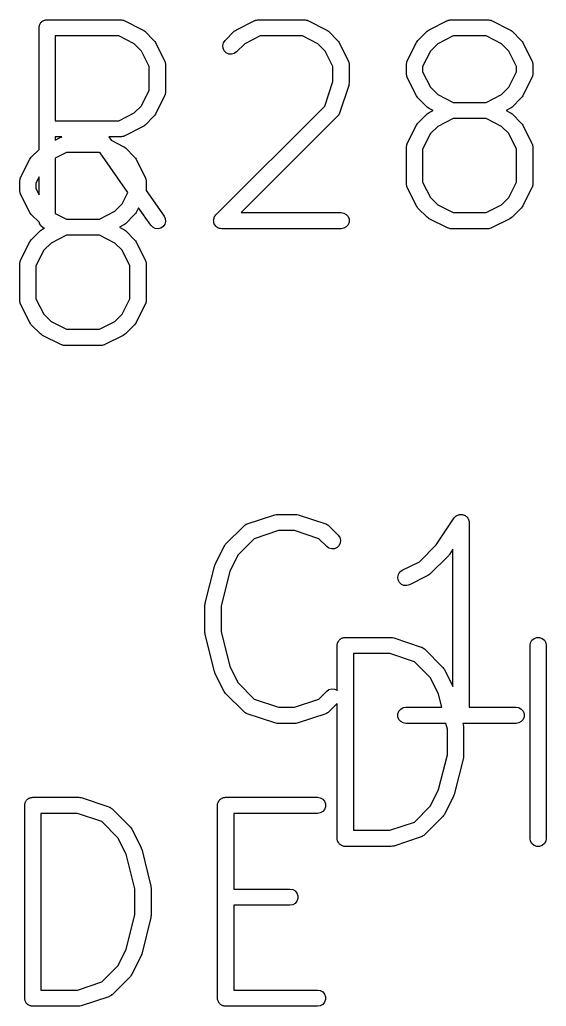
# Model space of a CAD drawing. Extents: x -2.2 to 75.9, y -81.1 to 9.2.
# Drawn here: x 65.75 to 69.04, y -33.99 to -27.82 of the extents above; entities that cross this region are included whole.
import ezdxf

# ---------------------------------------------------------------- set-up
doc = ezdxf.new("R2010")
doc.units = 0
doc.header["$MEASUREMENT"] = 0
doc.layers.add('BLACK', color=7, linetype='CONTINUOUS')

msp = doc.modelspace()

# ---------------------------------------------------------------- linework, layer by layer
at = {"layer": 'Black'}
for p, q in [((65.8811, -27.8422), (65.8833, -27.8384)), ((65.8833, -27.8384), (65.8868, -27.8355)), ((65.8868, -27.8355), (65.8896, -27.8321)), ((65.8896, -27.8321), (65.8935, -27.8299)), ((65.8935, -27.8299), (65.8969, -27.8271)), ((65.8969, -27.8271), (65.901, -27.8255)), ((65.901, -27.8255), (65.9049, -27.8233)), ((65.9049, -27.8233), (65.9093, -27.8225)), ((65.9093, -27.8225), (65.9134, -27.821)), ((65.9134, -27.821), (65.9179, -27.821)), ((65.9179, -27.821), (65.9223, -27.8202)), ((65.9223, -27.8202), (66.3819, -27.8202)), ((66.3819, -27.8202), (66.3848, -27.8208)), ((66.3848, -27.8208), (66.3877, -27.8206)), ((66.3877, -27.8206), (66.3934, -27.8223)), ((66.3934, -27.8223), (66.3993, -27.8233)), ((66.3993, -27.8233), (66.4018, -27.8248)), ((66.4018, -27.8248), (66.4046, -27.8256)), ((66.4046, -27.8256), (66.5195, -27.8831)), ((67.106, -27.8831), (67.2209, -27.8256)), ((67.2209, -27.8256), (67.2238, -27.8248)), ((67.2238, -27.8248), (67.2263, -27.8233)), ((67.2263, -27.8233), (67.2322, -27.8223)), ((67.2322, -27.8223), (67.2379, -27.8206)), ((67.2379, -27.8206), (67.2408, -27.8208)), ((67.2408, -27.8208), (67.2437, -27.8202)), ((67.2437, -27.8202), (67.5309, -27.8202)), ((67.5309, -27.8202), (67.5338, -27.8208)), ((67.5338, -27.8208), (67.5367, -27.8206)), ((67.5367, -27.8206), (67.5424, -27.8223)), ((67.5424, -27.8223), (67.5483, -27.8233)), ((67.5483, -27.8233), (67.5508, -27.8248)), ((67.5508, -27.8248), (67.5536, -27.8256)), ((67.5536, -27.8256), (67.6686, -27.8831)), ((68.3125, -27.8831), (68.4274, -27.8256)), ((68.4274, -27.8256), (68.4303, -27.8248)), ((68.4303, -27.8248), (68.4328, -27.8233)), ((68.4328, -27.8233), (68.4387, -27.8223)), ((68.4387, -27.8223), (68.4444, -27.8206)), ((68.4444, -27.8206), (68.4473, -27.8208)), ((68.4473, -27.8208), (68.4502, -27.8202)), ((68.4502, -27.8202), (68.68, -27.8202)), ((68.68, -27.8202), (68.6829, -27.8208)), ((68.6829, -27.8208), (68.6858, -27.8206)), ((68.6858, -27.8206), (68.6915, -27.8223)), ((68.6915, -27.8223), (68.6974, -27.8233)), ((68.6974, -27.8233), (68.6999, -27.8248)), ((68.6999, -27.8248), (68.7027, -27.8256)), ((68.7027, -27.8256), (68.8176, -27.8831)), ((65.8715, -27.871), (65.8722, -27.8667)), ((65.8715, -28.6314), (65.8715, -27.871)), ((65.8722, -27.8622), (65.8738, -27.8581)), ((65.8722, -27.8667), (65.8722, -27.8622)), ((65.8738, -27.8581), (65.8745, -27.8537)), ((65.8745, -27.8537), (65.8767, -27.8498)), ((65.8767, -27.8498), (65.8783, -27.8456)), ((65.8783, -27.8456), (65.8811, -27.8422)), ((66.5195, -27.8831), (66.526, -27.8879)), ((66.526, -27.8879), (66.5327, -27.8926)), ((66.5327, -27.8926), (66.5902, -27.95)), ((67.0354, -27.95), (67.0928, -27.8926)), ((67.0928, -27.8926), (67.0995, -27.8879)), ((67.0995, -27.8879), (67.106, -27.8831)), ((67.6686, -27.8831), (67.6751, -27.8879)), ((67.6751, -27.8879), (67.6818, -27.8926)), ((67.6818, -27.8926), (67.7392, -27.95)), ((68.2419, -27.95), (68.2993, -27.8926)), ((68.2993, -27.8926), (68.306, -27.8879)), ((68.306, -27.8879), (68.3125, -27.8831)), ((68.8176, -27.8831), (68.8241, -27.8879)), ((68.8241, -27.8879), (68.8308, -27.8926)), ((68.8308, -27.8926), (68.8883, -27.95)), ((65.9731, -27.9218), (65.9731, -28.4522)), ((66.3699, -27.9218), (65.9731, -27.9218)), ((66.4667, -27.9703), (66.3699, -27.9218)), ((66.5902, -27.95), (66.5948, -27.9567)), ((66.5948, -27.9567), (66.5997, -27.9632)), ((66.5997, -27.9632), (66.6571, -28.0781)), ((67.0253, -27.9645), (67.0354, -27.95)), ((67.2557, -27.9218), (67.1589, -27.9703)), ((67.5189, -27.9218), (67.2557, -27.9218)), ((67.6157, -27.9703), (67.5189, -27.9218)), ((67.7392, -27.95), (67.7439, -27.9567)), ((67.7439, -27.9567), (67.7487, -27.9632)), ((67.7487, -27.9632), (67.8062, -28.0781)), ((68.1749, -28.0781), (68.2324, -27.9632)), ((68.2324, -27.9632), (68.2372, -27.9567)), ((68.2372, -27.9567), (68.2419, -27.95)), ((68.4622, -27.9218), (68.3654, -27.9703)), ((68.668, -27.9218), (68.4622, -27.9218)), ((68.7648, -27.9703), (68.668, -27.9218)), ((68.8883, -27.95), (68.8929, -27.9567)), ((68.8929, -27.9567), (68.8978, -27.9632)), ((68.8978, -27.9632), (68.9552, -28.0781)), ((66.5125, -28.016), (66.4667, -27.9703)), ((66.5609, -28.1128), (66.5125, -28.016)), ((67.0207, -27.9815), (67.0253, -27.9645)), ((67.0222, -27.9991), (67.0207, -27.9815)), ((67.0297, -28.0151), (67.0222, -27.9991)), ((67.0422, -28.0276), (67.0297, -28.0151)), ((67.1072, -28.0219), (67.0928, -28.032)), ((67.1589, -27.9703), (67.1072, -28.0219)), ((67.6615, -28.016), (67.6157, -27.9703)), ((67.7099, -28.1128), (67.6615, -28.016)), ((68.3196, -28.016), (68.2712, -28.1128)), ((68.3654, -27.9703), (68.3196, -28.016)), ((68.8106, -28.016), (68.7648, -27.9703)), ((68.859, -28.1128), (68.8106, -28.016)), ((66.6571, -28.0781), (66.658, -28.0809)), ((66.658, -28.0809), (66.6594, -28.0835)), ((66.6594, -28.0835), (66.6605, -28.0893)), ((67.0582, -28.035), (67.0422, -28.0276)), ((67.0757, -28.0366), (67.0582, -28.035)), ((67.0928, -28.032), (67.0757, -28.0366)), ((67.8062, -28.0781), (67.807, -28.0809)), ((67.807, -28.0809), (67.8085, -28.0835)), ((67.8085, -28.0835), (67.8095, -28.0893)), ((68.1716, -28.0893), (68.1726, -28.0835)), ((68.1726, -28.0835), (68.1741, -28.0809)), ((68.1741, -28.0809), (68.1749, -28.0781)), ((68.9552, -28.0781), (68.9561, -28.0809)), ((68.9561, -28.0809), (68.9575, -28.0835)), ((68.9575, -28.0835), (68.9586, -28.0893)), ((66.5609, -28.2612), (66.5609, -28.1128)), ((66.6605, -28.0893), (66.6622, -28.095)), ((66.6622, -28.095), (66.662, -28.098)), ((66.662, -28.098), (66.6625, -28.1009)), ((66.6625, -28.1009), (66.6625, -28.2732)), ((67.7099, -28.2075), (67.7099, -28.1128)), ((67.8095, -28.0893), (67.8112, -28.095)), ((67.8112, -28.095), (67.811, -28.098)), ((67.811, -28.098), (67.8115, -28.1009)), ((67.8115, -28.1009), (67.8115, -28.2158)), ((68.1696, -28.1009), (68.1701, -28.098)), ((68.1696, -28.1583), (68.1696, -28.1009)), ((68.1699, -28.095), (68.1716, -28.0893)), ((68.1701, -28.098), (68.1699, -28.095)), ((68.2712, -28.1128), (68.2712, -28.1463)), ((68.2712, -28.1463), (68.3196, -28.2431)), ((68.8106, -28.2431), (68.859, -28.1463)), ((68.859, -28.1463), (68.859, -28.1128)), ((68.9586, -28.0893), (68.9603, -28.095)), ((68.9603, -28.095), (68.9601, -28.098)), ((68.9601, -28.098), (68.9606, -28.1009)), ((68.9606, -28.1009), (68.9606, -28.1583)), ((67.6589, -28.3607), (67.7099, -28.2075)), ((68.1701, -28.1612), (68.1696, -28.1583)), ((68.1699, -28.1641), (68.1701, -28.1612)), ((68.1716, -28.1698), (68.1699, -28.1641)), ((68.1726, -28.1757), (68.1716, -28.1698)), ((68.1741, -28.1782), (68.1726, -28.1757)), ((68.1749, -28.181), (68.1741, -28.1782)), ((68.2324, -28.2959), (68.1749, -28.181)), ((68.9552, -28.181), (68.8978, -28.2959)), ((68.9561, -28.1782), (68.9552, -28.181)), ((68.9575, -28.1757), (68.9561, -28.1782)), ((68.9586, -28.1698), (68.9575, -28.1757)), ((68.9603, -28.1641), (68.9586, -28.1698)), ((68.9606, -28.1583), (68.9601, -28.1612)), ((68.9601, -28.1612), (68.9603, -28.1641)), ((66.5125, -28.358), (66.5609, -28.2612)), ((67.8089, -28.2318), (67.7515, -28.4042)), ((67.8101, -28.2238), (67.8089, -28.2318)), ((67.8115, -28.2158), (67.8101, -28.2238)), ((68.3196, -28.2431), (68.3654, -28.2889)), ((68.7648, -28.2889), (68.8106, -28.2431)), ((66.6571, -28.2959), (66.5997, -28.4108)), ((66.658, -28.2931), (66.6571, -28.2959)), ((66.6594, -28.2906), (66.658, -28.2931)), ((66.6605, -28.2847), (66.6594, -28.2906)), ((66.6622, -28.279), (66.6605, -28.2847)), ((66.6625, -28.2732), (66.662, -28.2761)), ((66.662, -28.2761), (66.6622, -28.279)), ((68.2372, -28.3025), (68.2324, -28.2959)), ((68.2419, -28.3091), (68.2372, -28.3025)), ((68.2993, -28.3666), (68.2419, -28.3091)), ((68.3654, -28.2889), (68.4622, -28.3373)), ((68.668, -28.3373), (68.7648, -28.2889)), ((68.8883, -28.3091), (68.8308, -28.3666)), ((68.8929, -28.3025), (68.8883, -28.3091)), ((68.8978, -28.2959), (68.8929, -28.3025)), ((66.4667, -28.4038), (66.5125, -28.358)), ((66.9779, -29.0416), (67.6589, -28.3607)), ((68.306, -28.3713), (68.2993, -28.3666)), ((68.3125, -28.3761), (68.306, -28.3713)), ((68.3366, -28.3881), (68.3125, -28.3761)), ((68.3125, -28.4001), (68.3366, -28.3881)), ((68.4622, -28.3373), (68.668, -28.3373)), ((68.8176, -28.3761), (68.7936, -28.3881)), ((68.7936, -28.3881), (68.8176, -28.4001)), ((68.8242, -28.3712), (68.8176, -28.3761)), ((68.8308, -28.3666), (68.8242, -28.3712)), ((65.9731, -28.4522), (66.3699, -28.4522)), ((66.3699, -28.4522), (66.4667, -28.4038)), ((66.5902, -28.424), (66.5327, -28.4815)), ((66.5948, -28.4174), (66.5902, -28.424)), ((66.5997, -28.4108), (66.5948, -28.4174)), ((67.7392, -28.424), (67.1365, -29.0267)), ((67.7409, -28.4216), (67.7392, -28.424)), ((67.7431, -28.4197), (67.7409, -28.4216)), ((67.7459, -28.4145), (67.7431, -28.4197)), ((67.7493, -28.4096), (67.7459, -28.4145)), ((67.7501, -28.4068), (67.7493, -28.4096)), ((67.7515, -28.4042), (67.7501, -28.4068)), ((68.2419, -28.4671), (68.2993, -28.4096)), ((68.2993, -28.4096), (68.306, -28.405)), ((68.306, -28.405), (68.3125, -28.4001)), ((68.4622, -28.4389), (68.3654, -28.4873)), ((68.668, -28.4389), (68.4622, -28.4389)), ((68.7648, -28.4873), (68.668, -28.4389)), ((68.8176, -28.4001), (68.8242, -28.405)), ((68.8242, -28.405), (68.8308, -28.4096)), ((68.8308, -28.4096), (68.8883, -28.4671)), ((66.5195, -28.491), (66.4046, -28.5485)), ((66.5261, -28.4861), (66.5195, -28.491)), ((66.5327, -28.4815), (66.5261, -28.4861)), ((68.1749, -28.5952), (68.2324, -28.4803)), ((68.2324, -28.4803), (68.2372, -28.4738)), ((68.2372, -28.4738), (68.2419, -28.4671)), ((68.3654, -28.4873), (68.3196, -28.5331)), ((68.8106, -28.5331), (68.7648, -28.4873)), ((68.8883, -28.4671), (68.8929, -28.4738)), ((68.8929, -28.4738), (68.8978, -28.4803)), ((68.8978, -28.4803), (68.9552, -28.5952)), ((65.9731, -28.5538), (65.9731, -28.5733)), ((66.0129, -28.5538), (65.9731, -28.5538)), ((65.9731, -28.5733), (66.0084, -28.5556)), ((66.0084, -28.5556), (66.0112, -28.5548)), ((66.0112, -28.5548), (66.0129, -28.5538)), ((66.3819, -28.5538), (66.3071, -28.5538)), ((66.3071, -28.5538), (66.3216, -28.5746)), ((66.3216, -28.5746), (66.3986, -28.6131)), ((66.3848, -28.5533), (66.3819, -28.5538)), ((66.3877, -28.5535), (66.3848, -28.5533)), ((66.3934, -28.5518), (66.3877, -28.5535)), ((66.3993, -28.5508), (66.3934, -28.5518)), ((66.4018, -28.5493), (66.3993, -28.5508)), ((66.4046, -28.5485), (66.4018, -28.5493)), ((68.3196, -28.5331), (68.2712, -28.6299)), ((68.859, -28.6299), (68.8106, -28.5331)), ((65.8228, -28.68), (65.8715, -28.6314)), ((66.3986, -28.6131), (66.4051, -28.6179)), ((66.4051, -28.6179), (66.4118, -28.6226)), ((66.4118, -28.6226), (66.4692, -28.68)), ((68.1696, -28.6179), (68.1701, -28.615)), ((68.1696, -28.8477), (68.1696, -28.6179)), ((68.1699, -28.6121), (68.1716, -28.6064)), ((68.1701, -28.615), (68.1699, -28.6121)), ((68.1716, -28.6064), (68.1726, -28.6006)), ((68.1726, -28.6006), (68.1741, -28.598)), ((68.1741, -28.598), (68.1749, -28.5952)), ((68.2712, -28.6299), (68.2712, -28.8357)), ((68.859, -28.8357), (68.859, -28.6299)), ((68.9552, -28.5952), (68.9561, -28.598)), ((68.9561, -28.598), (68.9575, -28.6006)), ((68.9575, -28.6006), (68.9586, -28.6064)), ((68.9586, -28.6064), (68.9603, -28.6121)), ((68.9603, -28.6121), (68.9601, -28.615)), ((68.9601, -28.615), (68.9606, -28.6179)), ((68.9606, -28.6179), (68.9606, -28.8477)), ((65.7559, -28.8081), (65.8133, -28.6932)), ((65.8133, -28.6932), (65.8182, -28.6867)), ((65.8182, -28.6867), (65.8228, -28.68)), ((66.0431, -28.6518), (65.9731, -28.6869)), ((65.9731, -28.6869), (65.9731, -29.0323)), ((66.2489, -28.6518), (66.0431, -28.6518)), ((66.2532, -28.654), (66.2489, -28.6518)), ((66.427, -28.9022), (66.2532, -28.654)), ((66.4692, -28.68), (66.4739, -28.6867)), ((66.4739, -28.6867), (66.4787, -28.6932)), ((66.4787, -28.6932), (66.5362, -28.8081)), ((65.7505, -28.8309), (65.751, -28.828)), ((65.7508, -28.825), (65.7525, -28.8193)), ((65.751, -28.828), (65.7508, -28.825)), ((65.7525, -28.8193), (65.7536, -28.8135)), ((65.7536, -28.8135), (65.755, -28.8109)), ((65.755, -28.8109), (65.7559, -28.8081)), ((65.8715, -28.8041), (65.8521, -28.8428)), ((65.8715, -28.915), (65.8715, -28.8041)), ((66.5362, -28.8081), (66.537, -28.8109)), ((66.537, -28.8109), (66.5385, -28.8135)), ((66.5385, -28.8135), (66.5395, -28.8193)), ((66.5395, -28.8193), (66.5412, -28.825)), ((66.5412, -28.825), (66.541, -28.828)), ((66.541, -28.828), (66.5415, -28.8309)), ((65.7505, -28.8883), (65.7505, -28.8309)), ((65.751, -28.8912), (65.7505, -28.8883)), ((65.8521, -28.8428), (65.8521, -28.8763)), ((65.8521, -28.8763), (65.8715, -28.915)), ((66.5415, -28.8309), (66.5415, -28.8883)), ((66.5415, -28.8883), (66.5415, -28.8887)), ((66.5415, -28.8887), (66.6533, -29.0484)), ((68.1701, -28.8506), (68.1696, -28.8477)), ((68.1699, -28.8535), (68.1701, -28.8506)), ((68.1716, -28.8593), (68.1699, -28.8535)), ((68.1726, -28.8651), (68.1716, -28.8593)), ((68.1741, -28.8676), (68.1726, -28.8651)), ((68.1749, -28.8705), (68.1741, -28.8676)), ((68.2324, -28.9854), (68.1749, -28.8705)), ((68.2712, -28.8357), (68.3196, -28.9326)), ((68.8106, -28.9326), (68.859, -28.8357)), ((68.9552, -28.8705), (68.8978, -28.9854)), ((68.9561, -28.8676), (68.9552, -28.8705)), ((68.9575, -28.8651), (68.9561, -28.8676)), ((68.9586, -28.8593), (68.9575, -28.8651)), ((68.9603, -28.8535), (68.9586, -28.8593)), ((68.9606, -28.8477), (68.9601, -28.8506)), ((68.9601, -28.8506), (68.9603, -28.8535)), ((65.7508, -28.8941), (65.751, -28.8912)), ((65.7525, -28.8998), (65.7508, -28.8941)), ((65.7536, -28.9057), (65.7525, -28.8998)), ((65.755, -28.9082), (65.7536, -28.9057)), ((65.7559, -28.911), (65.755, -28.9082)), ((65.8133, -29.0259), (65.7559, -28.911)), ((66.3915, -28.9731), (66.427, -28.9022)), ((68.3196, -28.9326), (68.3654, -28.9783)), ((68.7648, -28.9783), (68.8106, -28.9326)), ((66.3457, -29.0189), (66.3915, -28.9731)), ((66.4932, -28.9969), (66.4787, -29.0259)), ((66.5701, -29.1067), (66.4932, -28.9969)), ((68.2372, -28.9919), (68.2324, -28.9854)), ((68.2419, -28.9986), (68.2372, -28.9919)), ((68.2993, -29.056), (68.2419, -28.9986)), ((68.3654, -28.9783), (68.4622, -29.0267)), ((68.668, -29.0267), (68.7648, -28.9783)), ((68.8883, -28.9986), (68.8308, -29.056)), ((68.8929, -28.9919), (68.8883, -28.9986)), ((68.8978, -28.9854), (68.8929, -28.9919)), ((65.8182, -29.0325), (65.8133, -29.0259)), ((65.8228, -29.0391), (65.8182, -29.0325)), ((65.8736, -29.0899), (65.8228, -29.0391)), ((65.9731, -29.0323), (66.0431, -29.0673)), ((66.0431, -29.0673), (66.2489, -29.0673)), ((66.2489, -29.0673), (66.3457, -29.0189)), ((66.4692, -29.0391), (66.4118, -29.0966)), ((66.4739, -29.0325), (66.4692, -29.0391)), ((66.4787, -29.0259), (66.4739, -29.0325)), ((66.6533, -29.0484), (66.6608, -29.0644)), ((66.6608, -29.0644), (66.6623, -29.082)), ((66.9633, -29.0731), (66.9638, -29.071)), ((66.9638, -29.0797), (66.9633, -29.0731)), ((66.9638, -29.0687), (66.9661, -29.0625)), ((66.9638, -29.071), (66.9638, -29.0687)), ((66.9661, -29.0625), (66.9678, -29.0561)), ((66.9678, -29.0561), (66.9691, -29.0543)), ((66.9691, -29.0543), (66.9699, -29.0521)), ((66.9699, -29.0521), (66.9741, -29.0471)), ((66.9741, -29.0471), (66.9779, -29.0416)), ((67.1365, -29.0267), (67.7607, -29.0267)), ((67.7607, -29.0267), (67.7781, -29.0298)), ((67.7781, -29.0298), (67.7934, -29.0386)), ((67.7934, -29.0386), (67.8047, -29.0521)), ((67.8047, -29.0521), (67.8108, -29.0687)), ((67.8108, -29.0687), (67.8108, -29.0864)), ((68.306, -29.0607), (68.2993, -29.056)), ((68.3125, -29.0655), (68.306, -29.0607)), ((68.4274, -29.123), (68.3125, -29.0655)), ((68.4622, -29.0267), (68.668, -29.0267)), ((68.8176, -29.0655), (68.7027, -29.123)), ((68.8241, -29.0607), (68.8176, -29.0655)), ((68.8308, -29.056), (68.8241, -29.0607)), ((65.8745, -29.0949), (65.8736, -29.0899)), ((65.8833, -29.1102), (65.8745, -29.0949)), ((65.8803, -29.1396), (65.887, -29.135)), ((65.8969, -29.1215), (65.8833, -29.1102)), ((65.887, -29.135), (65.8935, -29.1301)), ((65.8935, -29.1301), (65.9049, -29.1245)), ((65.9049, -29.1245), (65.8969, -29.1215)), ((66.3986, -29.1061), (66.3745, -29.1181)), ((66.3745, -29.1181), (66.3986, -29.1301)), ((66.4051, -29.1012), (66.3986, -29.1061)), ((66.3986, -29.1301), (66.4051, -29.135)), ((66.4118, -29.0966), (66.4051, -29.1012)), ((66.4051, -29.135), (66.4118, -29.1396)), ((66.5825, -29.1192), (66.5701, -29.1067)), ((66.5985, -29.1266), (66.5825, -29.1192)), ((66.6161, -29.1282), (66.5985, -29.1266)), ((66.6332, -29.1236), (66.6161, -29.1282)), ((66.6476, -29.1135), (66.6332, -29.1236)), ((66.6577, -29.099), (66.6476, -29.1135)), ((66.6623, -29.082), (66.6577, -29.099)), ((66.9638, -29.0864), (66.9638, -29.0797)), ((66.9646, -29.0885), (66.9638, -29.0864)), ((66.9648, -29.0907), (66.9646, -29.0885)), ((66.9676, -29.0967), (66.9648, -29.0907)), ((66.9699, -29.1029), (66.9676, -29.0967)), ((66.9713, -29.1047), (66.9699, -29.1029)), ((66.9722, -29.1067), (66.9713, -29.1047)), ((66.9769, -29.1114), (66.9722, -29.1067)), ((66.9812, -29.1165), (66.9769, -29.1114)), ((66.9831, -29.1176), (66.9812, -29.1165)), ((66.9847, -29.1192), (66.9831, -29.1176)), ((66.9907, -29.122), (66.9847, -29.1192)), ((66.9965, -29.1253), (66.9907, -29.122)), ((66.9987, -29.1257), (66.9965, -29.1253)), ((67.0007, -29.1266), (66.9987, -29.1257)), ((67.0073, -29.1272), (67.0007, -29.1266)), ((67.0139, -29.1283), (67.0073, -29.1272)), ((67.7607, -29.1283), (67.0139, -29.1283)), ((67.7781, -29.1253), (67.7607, -29.1283)), ((67.7934, -29.1165), (67.7781, -29.1253)), ((67.8047, -29.1029), (67.7934, -29.1165)), ((67.8108, -29.0864), (67.8047, -29.1029)), ((68.4303, -29.1238), (68.4274, -29.123)), ((68.4328, -29.1253), (68.4303, -29.1238)), ((68.4387, -29.1263), (68.4328, -29.1253)), ((68.4444, -29.128), (68.4387, -29.1263)), ((68.4473, -29.1278), (68.4444, -29.128)), ((68.4502, -29.1283), (68.4473, -29.1278)), ((68.68, -29.1283), (68.4502, -29.1283)), ((68.6829, -29.1278), (68.68, -29.1283)), ((68.6858, -29.128), (68.6829, -29.1278)), ((68.6915, -29.1263), (68.6858, -29.128)), ((68.6974, -29.1253), (68.6915, -29.1263)), ((68.6999, -29.1238), (68.6974, -29.1253)), ((68.7027, -29.123), (68.6999, -29.1238)), ((65.8182, -29.2038), (65.8228, -29.1971)), ((65.8228, -29.1971), (65.8803, -29.1396)), ((66.0431, -29.1689), (65.9463, -29.2173)), ((66.2489, -29.1689), (66.0431, -29.1689)), ((66.3457, -29.2173), (66.2489, -29.1689)), ((66.4118, -29.1396), (66.4692, -29.1971)), ((66.4692, -29.1971), (66.4739, -29.2038)), ((65.7559, -29.3252), (65.8133, -29.2103)), ((65.8133, -29.2103), (65.8182, -29.2038)), ((65.9463, -29.2173), (65.9005, -29.2631)), ((66.3915, -29.2631), (66.3457, -29.2173)), ((66.4739, -29.2038), (66.4787, -29.2103)), ((66.4787, -29.2103), (66.5362, -29.3252)), ((65.9005, -29.2631), (65.8521, -29.3599)), ((66.4399, -29.3599), (66.3915, -29.2631)), ((65.7505, -29.3479), (65.751, -29.345)), ((65.7505, -29.5777), (65.7505, -29.3479)), ((65.7508, -29.3421), (65.7525, -29.3364)), ((65.751, -29.345), (65.7508, -29.3421)), ((65.7525, -29.3364), (65.7536, -29.3306)), ((65.7536, -29.3306), (65.755, -29.328)), ((65.755, -29.328), (65.7559, -29.3252)), ((65.8521, -29.3599), (65.8521, -29.5657)), ((66.4399, -29.5657), (66.4399, -29.3599)), ((66.5362, -29.3252), (66.537, -29.328)), ((66.537, -29.328), (66.5385, -29.3306)), ((66.5385, -29.3306), (66.5395, -29.3364)), ((66.5395, -29.3364), (66.5412, -29.3421)), ((66.5412, -29.3421), (66.541, -29.345)), ((66.541, -29.345), (66.5415, -29.3479)), ((66.5415, -29.3479), (66.5415, -29.5777)), ((65.8521, -29.5657), (65.9005, -29.6626)), ((66.3915, -29.6626), (66.4399, -29.5657)), ((65.751, -29.5806), (65.7505, -29.5777)), ((65.7508, -29.5835), (65.751, -29.5806)), ((65.7525, -29.5893), (65.7508, -29.5835)), ((65.7536, -29.5951), (65.7525, -29.5893)), ((65.755, -29.5976), (65.7536, -29.5951)), ((65.7559, -29.6005), (65.755, -29.5976)), ((65.8133, -29.7154), (65.7559, -29.6005)), ((66.5362, -29.6005), (66.4787, -29.7154)), ((66.537, -29.5976), (66.5362, -29.6005)), ((66.5385, -29.5951), (66.537, -29.5976)), ((66.5395, -29.5893), (66.5385, -29.5951)), ((66.5412, -29.5835), (66.5395, -29.5893)), ((66.5415, -29.5777), (66.541, -29.5806)), ((66.541, -29.5806), (66.5412, -29.5835)), ((65.9005, -29.6626), (65.9463, -29.7083)), ((66.3457, -29.7083), (66.3915, -29.6626)), ((65.8182, -29.7219), (65.8133, -29.7154)), ((65.8228, -29.7286), (65.8182, -29.7219)), ((65.8803, -29.786), (65.8228, -29.7286)), ((65.9463, -29.7083), (66.0431, -29.7567)), ((66.2489, -29.7567), (66.3457, -29.7083)), ((66.4692, -29.7286), (66.4118, -29.786)), ((66.4739, -29.7219), (66.4692, -29.7286)), ((66.4787, -29.7154), (66.4739, -29.7219)), ((65.887, -29.7907), (65.8803, -29.786)), ((65.8935, -29.7955), (65.887, -29.7907)), ((66.0084, -29.853), (65.8935, -29.7955)), ((66.0431, -29.7567), (66.2489, -29.7567)), ((66.3986, -29.7955), (66.2836, -29.853)), ((66.4051, -29.7907), (66.3986, -29.7955)), ((66.4118, -29.786), (66.4051, -29.7907)), ((66.0112, -29.8538), (66.0084, -29.853)), ((66.0137, -29.8553), (66.0112, -29.8538)), ((66.0196, -29.8563), (66.0137, -29.8553)), ((66.0253, -29.858), (66.0196, -29.8563)), ((66.0282, -29.8578), (66.0253, -29.858)), ((66.0311, -29.8583), (66.0282, -29.8578)), ((66.2609, -29.8583), (66.0311, -29.8583)), ((66.2638, -29.8578), (66.2609, -29.8583)), ((66.2667, -29.858), (66.2638, -29.8578)), ((66.2724, -29.8563), (66.2667, -29.858)), ((66.2783, -29.8553), (66.2724, -29.8563)), ((66.2808, -29.8538), (66.2783, -29.8553)), ((66.2836, -29.853), (66.2808, -29.8538)), ((67.1736, -30.9753), (67.3459, -30.9179)), ((67.3459, -30.9179), (67.354, -30.9167)), ((67.354, -30.9167), (67.362, -30.9152)), ((67.362, -30.9152), (67.4769, -30.9152)), ((67.4769, -30.9152), (67.4849, -30.9167)), ((67.4849, -30.9167), (67.4929, -30.9179)), ((67.4929, -30.9179), (67.6653, -30.9753)), ((68.4768, -30.9295), (68.4809, -30.9251)), ((68.4809, -30.9251), (68.4835, -30.9239)), ((68.4835, -30.9239), (68.4856, -30.9221)), ((68.4856, -30.9221), (68.4913, -30.92)), ((68.4913, -30.92), (68.4968, -30.9173)), ((68.4968, -30.9173), (68.4996, -30.917)), ((68.4996, -30.917), (68.5022, -30.916)), ((68.5022, -30.916), (68.5083, -30.916)), ((68.5083, -30.916), (68.5143, -30.9154)), ((68.5143, -30.9154), (68.517, -30.916)), ((68.517, -30.916), (68.5198, -30.916)), ((68.5198, -30.916), (68.5255, -30.9181)), ((68.5255, -30.9181), (68.5314, -30.9195)), ((68.5314, -30.9195), (68.5338, -30.9211)), ((68.5338, -30.9211), (68.5364, -30.9221)), ((68.5364, -30.9221), (68.5411, -30.926)), ((68.5411, -30.926), (68.5461, -30.9293)), ((67.0388, -31.1025), (67.1537, -30.9876)), ((67.1537, -30.9876), (67.1561, -30.9859)), ((67.1561, -30.9859), (67.158, -30.9837)), ((67.158, -30.9837), (67.1633, -30.9809)), ((67.1633, -30.9809), (67.1681, -30.9775)), ((67.1681, -30.9775), (67.171, -30.9767)), ((67.171, -30.9767), (67.1736, -30.9753)), ((67.6653, -30.9753), (67.6679, -30.9767)), ((67.6679, -30.9767), (67.6707, -30.9775)), ((67.6707, -30.9775), (67.6756, -30.9809)), ((67.6756, -30.9809), (67.6808, -30.9837)), ((67.6808, -30.9837), (67.6828, -30.9859)), ((67.6828, -30.9859), (67.6852, -30.9876)), ((67.6852, -30.9876), (67.7426, -31.045)), ((68.3566, -31.106), (68.4688, -30.9379)), ((68.4688, -30.9379), (68.4707, -30.9358)), ((68.4707, -30.9358), (68.4721, -30.9334)), ((68.4721, -30.9334), (68.4768, -30.9295)), ((68.5461, -30.9293), (68.5478, -30.9316)), ((68.5478, -30.9316), (68.5499, -30.9334)), ((68.5499, -30.9334), (68.553, -30.9386)), ((68.553, -30.9386), (68.5566, -30.9435)), ((68.5566, -30.9435), (68.5574, -30.9462)), ((68.5574, -30.9462), (68.5588, -30.9487)), ((68.5588, -30.9487), (68.5598, -30.9546)), ((68.5598, -30.9546), (68.5615, -30.9605)), ((68.5615, -30.9605), (68.5613, -30.9633)), ((68.5613, -30.9633), (68.5618, -30.966)), ((68.5618, -30.966), (68.5618, -32.1217)), ((67.3702, -31.0168), (67.2171, -31.0679)), ((67.4686, -31.0168), (67.3702, -31.0168)), ((67.6218, -31.0679), (67.4686, -31.0168)), ((67.7426, -31.045), (67.7527, -31.0595)), ((67.0293, -31.1157), (67.0341, -31.1092)), ((67.0341, -31.1092), (67.0388, -31.1025)), ((67.2171, -31.0679), (67.1165, -31.1685)), ((67.6708, -31.1169), (67.6218, -31.0679)), ((67.7483, -31.1101), (67.7358, -31.1226)), ((67.7558, -31.0941), (67.7483, -31.1101)), ((67.7527, -31.0595), (67.7573, -31.0765)), ((67.7573, -31.0765), (67.7558, -31.0941)), ((68.2511, -31.2116), (68.3566, -31.106)), ((66.9718, -31.2306), (67.0293, -31.1157)), ((67.1165, -31.1685), (67.0652, -31.271)), ((67.6852, -31.127), (67.6708, -31.1169)), ((67.7023, -31.1316), (67.6852, -31.127)), ((67.7198, -31.13), (67.7023, -31.1316)), ((67.7358, -31.1226), (67.7198, -31.13)), ((68.4349, -31.1702), (68.432, -31.1743)), ((68.4384, -31.1666), (68.4349, -31.1702)), ((68.4602, -31.1338), (68.4384, -31.1666)), ((68.4602, -31.9917), (68.4602, -31.1338)), ((66.9702, -31.2359), (66.9718, -31.2306)), ((68.1436, -31.2653), (68.2511, -31.2116)), ((68.432, -31.1743), (68.3171, -31.2892)), ((66.9105, -31.4708), (66.968, -31.241)), ((66.968, -31.241), (66.9702, -31.2359)), ((67.0652, -31.271), (67.0106, -31.4894)), ((68.1156, -31.3077), (68.1197, -31.2906)), ((68.1197, -31.2906), (68.1294, -31.2758)), ((68.1294, -31.2758), (68.1436, -31.2653)), ((68.3105, -31.2939), (68.3039, -31.2987)), ((68.3171, -31.2892), (68.3105, -31.2939)), ((68.1176, -31.3252), (68.1156, -31.3077)), ((68.1255, -31.341), (68.1176, -31.3252)), ((68.1383, -31.3532), (68.1255, -31.341)), ((68.1545, -31.3602), (68.1383, -31.3532)), ((68.189, -31.3562), (68.1721, -31.3612)), ((68.3039, -31.2987), (68.189, -31.3562)), ((68.1721, -31.3612), (68.1545, -31.3602)), ((66.909, -31.4831), (66.9101, -31.477)), ((66.9101, -31.477), (66.9105, -31.4708)), ((66.909, -31.6555), (66.909, -31.4831)), ((67.0106, -31.4894), (67.0106, -31.6492)), ((66.9101, -31.6616), (66.909, -31.6555)), ((66.9105, -31.6678), (66.9101, -31.6616)), ((66.968, -31.8976), (66.9105, -31.6678)), ((67.0106, -31.6492), (67.0652, -31.8676)), ((67.7372, -31.7272), (67.7388, -31.7231)), ((67.7372, -31.7317), (67.7372, -31.7272)), ((67.7388, -31.7231), (67.7395, -31.7187)), ((67.7395, -31.7187), (67.7417, -31.7148)), ((67.7417, -31.7148), (67.7433, -31.7106)), ((67.7433, -31.7106), (67.7461, -31.7072)), ((67.7461, -31.7072), (67.7483, -31.7034)), ((67.7483, -31.7034), (67.7518, -31.7005)), ((67.7518, -31.7005), (67.7546, -31.6971)), ((67.7546, -31.6971), (67.7585, -31.6949)), ((67.7585, -31.6949), (67.7619, -31.6921)), ((67.7619, -31.6921), (67.766, -31.6905)), ((67.766, -31.6905), (67.7699, -31.6883)), ((67.7699, -31.6883), (67.7743, -31.6875)), ((67.7743, -31.6875), (67.7784, -31.686)), ((67.7784, -31.686), (67.7829, -31.686)), ((67.7829, -31.686), (67.7873, -31.6852)), ((67.7873, -31.6852), (68.0745, -31.6852)), ((68.0745, -31.6852), (68.0825, -31.6867)), ((68.0825, -31.6867), (68.0906, -31.6879)), ((68.0906, -31.6879), (68.2629, -31.7453)), ((68.943, -31.736), (68.946, -31.7187)), ((68.946, -31.7187), (68.9548, -31.7034)), ((68.9548, -31.7034), (68.9684, -31.6921)), ((68.9684, -31.6921), (68.9849, -31.686)), ((68.9849, -31.686), (69.0026, -31.686)), ((69.0026, -31.686), (69.0192, -31.6921)), ((69.0192, -31.6921), (69.0327, -31.7034)), ((69.0327, -31.7034), (69.0415, -31.7187)), ((69.0415, -31.7187), (69.0446, -31.736)), ((67.7365, -31.736), (67.7372, -31.7317)), ((67.7365, -32.0167), (67.7365, -31.736)), ((67.8381, -31.7868), (67.8381, -32.8917)), ((68.0663, -31.7868), (67.8381, -31.7868)), ((68.2194, -31.8379), (68.0663, -31.7868)), ((68.2629, -31.7453), (68.2655, -31.7467)), ((68.2655, -31.7467), (68.2683, -31.7475)), ((68.2683, -31.7475), (68.2732, -31.7509)), ((68.2732, -31.7509), (68.2785, -31.7537)), ((68.2785, -31.7537), (68.2804, -31.7559)), ((68.2804, -31.7559), (68.2828, -31.7576)), ((68.2828, -31.7576), (68.3977, -31.8725)), ((68.943, -32.9425), (68.943, -31.736)), ((69.0446, -31.736), (69.0446, -32.9425)), ((68.32, -31.9385), (68.2194, -31.8379)), ((66.9702, -31.9027), (66.968, -31.8976)), ((66.9718, -31.908), (66.9702, -31.9027)), ((67.0293, -32.0229), (66.9718, -31.908)), ((67.0652, -31.8676), (67.1165, -31.9701)), ((68.3977, -31.8725), (68.4024, -31.8792)), ((68.4024, -31.8792), (68.4072, -31.8857)), ((68.4072, -31.8857), (68.4602, -31.9917)), ((67.1165, -31.9701), (67.2171, -32.0707)), ((68.3713, -32.041), (68.32, -31.9385)), ((67.0341, -32.0295), (67.0293, -32.0229)), ((67.0388, -32.0361), (67.0341, -32.0295)), ((67.1537, -32.151), (67.0388, -32.0361)), ((67.6218, -32.0707), (67.6708, -32.0217)), ((67.6708, -32.0217), (67.6852, -32.0116)), ((67.6852, -32.0116), (67.7023, -32.007)), ((67.7023, -32.007), (67.7198, -32.0086)), ((67.7198, -32.0086), (67.7358, -32.016)), ((67.7358, -32.016), (67.7365, -32.0167)), ((67.2171, -32.0707), (67.3702, -32.1217)), ((67.4686, -32.1217), (67.6218, -32.0707)), ((67.7365, -32.0997), (67.6852, -32.151)), ((67.7365, -32.9425), (67.7365, -32.0997)), ((68.3915, -32.1217), (68.3713, -32.041)), ((67.1561, -32.1527), (67.1537, -32.151)), ((67.158, -32.1549), (67.1561, -32.1527)), ((67.1633, -32.1577), (67.158, -32.1549)), ((67.1681, -32.1611), (67.1633, -32.1577)), ((67.171, -32.1619), (67.1681, -32.1611)), ((67.3702, -32.1217), (67.4686, -32.1217)), ((67.6707, -32.1611), (67.6679, -32.1619)), ((67.6756, -32.1577), (67.6707, -32.1611)), ((67.6808, -32.1549), (67.6756, -32.1577)), ((67.6828, -32.1527), (67.6808, -32.1549)), ((67.6852, -32.151), (67.6828, -32.1527)), ((68.1163, -32.1637), (68.1223, -32.1471)), ((68.1223, -32.1471), (68.1337, -32.1336)), ((68.1337, -32.1336), (68.1489, -32.1248)), ((68.1489, -32.1248), (68.1663, -32.1217)), ((68.1663, -32.1217), (68.3915, -32.1217)), ((68.5618, -32.1217), (68.8557, -32.1217)), ((68.8557, -32.1217), (68.8731, -32.1248)), ((68.8731, -32.1248), (68.8884, -32.1336)), ((68.8884, -32.1336), (68.8997, -32.1471)), ((68.8997, -32.1471), (68.9058, -32.1637)), ((67.1736, -32.1633), (67.171, -32.1619)), ((67.3459, -32.2207), (67.1736, -32.1633)), ((67.354, -32.2219), (67.3459, -32.2207)), ((67.362, -32.2233), (67.354, -32.2219)), ((67.4769, -32.2233), (67.362, -32.2233)), ((67.4849, -32.2219), (67.4769, -32.2233)), ((67.4929, -32.2207), (67.4849, -32.2219)), ((67.6653, -32.1633), (67.4929, -32.2207)), ((67.6679, -32.1619), (67.6653, -32.1633)), ((68.1163, -32.1814), (68.1163, -32.1637)), ((68.1223, -32.1979), (68.1163, -32.1814)), ((68.1337, -32.2115), (68.1223, -32.1979)), ((68.1489, -32.2203), (68.1337, -32.2115)), ((68.1663, -32.2233), (68.1489, -32.2203)), ((68.4169, -32.2233), (68.1663, -32.2233)), ((68.4259, -32.2594), (68.4169, -32.2233)), ((68.8557, -32.2233), (68.5216, -32.2233)), ((68.5216, -32.2233), (68.526, -32.2408)), ((68.8731, -32.2203), (68.8557, -32.2233)), ((68.8884, -32.2115), (68.8731, -32.2203)), ((68.8997, -32.1979), (68.8884, -32.2115)), ((68.9058, -32.1814), (68.8997, -32.1979)), ((68.9058, -32.1637), (68.9058, -32.1814)), ((68.4259, -32.4192), (68.4259, -32.2594)), ((68.526, -32.2408), (68.5264, -32.247)), ((68.5264, -32.247), (68.5275, -32.2531)), ((68.5275, -32.2531), (68.5275, -32.4255)), ((68.3713, -32.6376), (68.4259, -32.4192)), ((68.526, -32.4378), (68.4685, -32.6676)), ((68.5264, -32.4316), (68.526, -32.4378)), ((68.5275, -32.4255), (68.5264, -32.4316)), ((68.32, -32.7401), (68.3713, -32.6376)), ((65.7845, -32.7187), (65.7867, -32.7148)), ((65.7867, -32.7148), (65.7882, -32.7106)), ((65.7882, -32.7106), (65.7911, -32.7072)), ((65.7911, -32.7072), (65.7933, -32.7034)), ((65.7933, -32.7034), (65.7967, -32.7005)), ((65.7967, -32.7005), (65.7996, -32.6971)), ((65.7996, -32.6971), (65.8034, -32.6949)), ((65.8034, -32.6949), (65.8068, -32.6921)), ((65.8068, -32.6921), (65.811, -32.6905)), ((65.811, -32.6905), (65.8149, -32.6883)), ((65.8149, -32.6883), (65.8192, -32.6875)), ((65.8192, -32.6875), (65.8234, -32.686)), ((65.8234, -32.686), (65.8279, -32.686)), ((65.8279, -32.686), (65.8322, -32.6852)), ((65.8322, -32.6852), (66.1195, -32.6852)), ((66.1195, -32.6852), (66.1275, -32.6867)), ((66.1275, -32.6867), (66.1356, -32.6879)), ((66.1356, -32.6879), (66.3079, -32.7453)), ((66.991, -32.7187), (66.9932, -32.7148)), ((66.9932, -32.7148), (66.9947, -32.7106)), ((66.9947, -32.7106), (66.9976, -32.7072)), ((66.9976, -32.7072), (66.9998, -32.7034)), ((66.9998, -32.7034), (67.0032, -32.7005)), ((67.0032, -32.7005), (67.0061, -32.6971)), ((67.0061, -32.6971), (67.0099, -32.6949)), ((67.0099, -32.6949), (67.0133, -32.6921)), ((67.0133, -32.6921), (67.0175, -32.6905)), ((67.0175, -32.6905), (67.0214, -32.6883)), ((67.0214, -32.6883), (67.0257, -32.6875)), ((67.0257, -32.6875), (67.0299, -32.686)), ((67.0299, -32.686), (67.0344, -32.686)), ((67.0344, -32.686), (67.0387, -32.6852)), ((67.0387, -32.6852), (67.6133, -32.6852)), ((67.6133, -32.6852), (67.6306, -32.6883)), ((67.6306, -32.6883), (67.6459, -32.6971)), ((67.6459, -32.6971), (67.6573, -32.7106)), ((67.6573, -32.7106), (67.6633, -32.7272)), ((68.4647, -32.678), (68.4072, -32.7929)), ((68.4663, -32.6727), (68.4647, -32.678)), ((68.4685, -32.6676), (68.4663, -32.6727)), ((65.7814, -32.736), (65.7822, -32.7317)), ((65.7814, -33.9425), (65.7814, -32.736)), ((65.7822, -32.7272), (65.7837, -32.7231)), ((65.7822, -32.7317), (65.7822, -32.7272)), ((65.7837, -32.7231), (65.7845, -32.7187)), ((66.3079, -32.7453), (66.3105, -32.7467)), ((66.3105, -32.7467), (66.3133, -32.7475)), ((66.3133, -32.7475), (66.3182, -32.7509)), ((66.3182, -32.7509), (66.3234, -32.7537)), ((66.3234, -32.7537), (66.3254, -32.7559)), ((66.3254, -32.7559), (66.3278, -32.7576)), ((66.3278, -32.7576), (66.4427, -32.8725)), ((66.9879, -32.736), (66.9887, -32.7317)), ((66.9879, -33.9425), (66.9879, -32.736)), ((66.9887, -32.7272), (66.9902, -32.7231)), ((66.9887, -32.7317), (66.9887, -32.7272)), ((66.9902, -32.7231), (66.991, -32.7187)), ((67.6459, -32.775), (67.6306, -32.7838)), ((67.6573, -32.7614), (67.6459, -32.775)), ((67.6633, -32.7449), (67.6573, -32.7614)), ((67.6633, -32.7272), (67.6633, -32.7449)), ((68.2194, -32.8407), (68.32, -32.7401)), ((65.883, -32.7868), (65.883, -33.8917)), ((66.1113, -32.7868), (65.883, -32.7868)), ((66.2644, -32.8379), (66.1113, -32.7868)), ((66.365, -32.9385), (66.2644, -32.8379)), ((67.6133, -32.7868), (67.0895, -32.7868)), ((67.0895, -32.7868), (67.0895, -33.2598)), ((67.6306, -32.7838), (67.6133, -32.7868)), ((68.0663, -32.8917), (68.2194, -32.8407)), ((68.3977, -32.8061), (68.2828, -32.921)), ((68.4024, -32.7994), (68.3977, -32.8061)), ((68.4072, -32.7929), (68.4024, -32.7994)), ((66.4427, -32.8725), (66.4474, -32.8792)), ((66.4474, -32.8792), (66.4522, -32.8857)), ((66.4522, -32.8857), (66.5097, -33.0006)), ((67.8381, -32.8917), (68.0663, -32.8917)), ((66.4163, -33.041), (66.365, -32.9385)), ((67.7372, -32.9469), (67.7365, -32.9425)), ((67.7372, -32.9514), (67.7372, -32.9469)), ((67.7388, -32.9555), (67.7372, -32.9514)), ((67.7395, -32.9599), (67.7388, -32.9555)), ((67.7417, -32.9638), (67.7395, -32.9599)), ((67.7433, -32.9679), (67.7417, -32.9638)), ((68.2629, -32.9333), (68.0906, -32.9907)), ((68.2655, -32.9319), (68.2629, -32.9333)), ((68.2683, -32.9311), (68.2655, -32.9319)), ((68.2732, -32.9277), (68.2683, -32.9311)), ((68.2785, -32.9249), (68.2732, -32.9277)), ((68.2804, -32.9227), (68.2785, -32.9249)), ((68.2828, -32.921), (68.2804, -32.9227)), ((68.946, -32.9599), (68.943, -32.9425)), ((68.9548, -32.9752), (68.946, -32.9599)), ((69.0415, -32.9599), (69.0327, -32.9752)), ((69.0446, -32.9425), (69.0415, -32.9599)), ((66.5097, -33.0006), (66.5112, -33.0059)), ((66.5112, -33.0059), (66.5135, -33.011)), ((66.5135, -33.011), (66.5709, -33.2408)), ((67.7461, -32.9714), (67.7433, -32.9679)), ((67.7483, -32.9752), (67.7461, -32.9714)), ((67.7518, -32.9781), (67.7483, -32.9752)), ((67.7546, -32.9815), (67.7518, -32.9781)), ((67.7585, -32.9837), (67.7546, -32.9815)), ((67.7619, -32.9865), (67.7585, -32.9837)), ((67.766, -32.9881), (67.7619, -32.9865)), ((67.7699, -32.9903), (67.766, -32.9881)), ((67.7743, -32.9911), (67.7699, -32.9903)), ((67.7784, -32.9926), (67.7743, -32.9911)), ((67.7829, -32.9926), (67.7784, -32.9926)), ((67.7873, -32.9933), (67.7829, -32.9926)), ((68.0745, -32.9933), (67.7873, -32.9933)), ((68.0825, -32.9919), (68.0745, -32.9933)), ((68.0906, -32.9907), (68.0825, -32.9919)), ((68.9684, -32.9865), (68.9548, -32.9752)), ((68.9849, -32.9926), (68.9684, -32.9865)), ((69.0026, -32.9926), (68.9849, -32.9926)), ((69.0192, -32.9865), (69.0026, -32.9926)), ((69.0327, -32.9752), (69.0192, -32.9865)), ((66.4709, -33.2594), (66.4163, -33.041)), ((66.4709, -33.4192), (66.4709, -33.2594)), ((66.5709, -33.2408), (66.5714, -33.247)), ((66.5714, -33.247), (66.5725, -33.2531)), ((66.5725, -33.2531), (66.5725, -33.4255)), ((67.0895, -33.2598), (67.4409, -33.2598)), ((67.4409, -33.2598), (67.4583, -33.2628)), ((67.4583, -33.2628), (67.4736, -33.2717)), ((67.4736, -33.2717), (67.4849, -33.2852)), ((67.4849, -33.2852), (67.4909, -33.3017)), ((67.4909, -33.3194), (67.4849, -33.336)), ((67.4909, -33.3017), (67.4909, -33.3194)), ((67.4409, -33.3614), (67.0895, -33.3614)), ((67.0895, -33.3614), (67.0895, -33.8917)), ((67.4583, -33.3583), (67.4409, -33.3614)), ((67.4736, -33.3495), (67.4583, -33.3583)), ((67.4849, -33.336), (67.4736, -33.3495)), ((66.4163, -33.6376), (66.4709, -33.4192)), ((66.5709, -33.4378), (66.5135, -33.6676)), ((66.5714, -33.4316), (66.5709, -33.4378)), ((66.5725, -33.4255), (66.5714, -33.4316)), ((66.365, -33.7401), (66.4163, -33.6376)), ((66.5097, -33.678), (66.4522, -33.7929)), ((66.5112, -33.6727), (66.5097, -33.678)), ((66.5135, -33.6676), (66.5112, -33.6727)), ((66.2644, -33.8407), (66.365, -33.7401)), ((66.4427, -33.8061), (66.3278, -33.921)), ((66.4474, -33.7994), (66.4427, -33.8061)), ((66.4522, -33.7929), (66.4474, -33.7994)), ((66.1113, -33.8917), (66.2644, -33.8407)), ((65.7822, -33.9469), (65.7814, -33.9425)), ((65.7822, -33.9514), (65.7822, -33.9469)), ((65.7837, -33.9555), (65.7822, -33.9514)), ((65.883, -33.8917), (66.1113, -33.8917)), ((66.3079, -33.9333), (66.1356, -33.9907)), ((66.3105, -33.9319), (66.3079, -33.9333)), ((66.3133, -33.9311), (66.3105, -33.9319)), ((66.3182, -33.9277), (66.3133, -33.9311)), ((66.3234, -33.9249), (66.3182, -33.9277)), ((66.3254, -33.9227), (66.3234, -33.9249)), ((66.3278, -33.921), (66.3254, -33.9227)), ((66.9887, -33.9469), (66.9879, -33.9425)), ((66.9887, -33.9514), (66.9887, -33.9469)), ((66.9902, -33.9555), (66.9887, -33.9514)), ((67.0895, -33.8917), (67.6133, -33.8917)), ((67.6133, -33.8917), (67.6306, -33.8948)), ((67.6306, -33.8948), (67.6459, -33.9036)), ((67.6459, -33.9036), (67.6573, -33.9171)), ((67.6573, -33.9171), (67.6633, -33.9337)), ((67.6633, -33.9514), (67.6573, -33.9679)), ((67.6633, -33.9337), (67.6633, -33.9514)), ((65.7845, -33.9599), (65.7837, -33.9555)), ((65.7867, -33.9638), (65.7845, -33.9599)), ((65.7882, -33.9679), (65.7867, -33.9638)), ((65.7911, -33.9714), (65.7882, -33.9679)), ((65.7933, -33.9752), (65.7911, -33.9714)), ((65.7967, -33.9781), (65.7933, -33.9752)), ((65.7996, -33.9815), (65.7967, -33.9781)), ((65.8034, -33.9837), (65.7996, -33.9815)), ((65.8068, -33.9865), (65.8034, -33.9837)), ((65.811, -33.9881), (65.8068, -33.9865)), ((65.8149, -33.9903), (65.811, -33.9881)), ((65.8192, -33.9911), (65.8149, -33.9903)), ((65.8234, -33.9926), (65.8192, -33.9911)), ((65.8279, -33.9926), (65.8234, -33.9926)), ((65.8322, -33.9933), (65.8279, -33.9926)), ((66.1195, -33.9933), (65.8322, -33.9933)), ((66.1275, -33.9919), (66.1195, -33.9933)), ((66.1356, -33.9907), (66.1275, -33.9919)), ((66.991, -33.9599), (66.9902, -33.9555)), ((66.9932, -33.9638), (66.991, -33.9599)), ((66.9947, -33.9679), (66.9932, -33.9638)), ((66.9976, -33.9714), (66.9947, -33.9679)), ((66.9998, -33.9752), (66.9976, -33.9714)), ((67.0032, -33.9781), (66.9998, -33.9752)), ((67.0061, -33.9815), (67.0032, -33.9781)), ((67.0099, -33.9837), (67.0061, -33.9815)), ((67.0133, -33.9865), (67.0099, -33.9837)), ((67.0175, -33.9881), (67.0133, -33.9865)), ((67.0214, -33.9903), (67.0175, -33.9881)), ((67.0257, -33.9911), (67.0214, -33.9903)), ((67.0299, -33.9926), (67.0257, -33.9911)), ((67.0344, -33.9926), (67.0299, -33.9926)), ((67.0387, -33.9933), (67.0344, -33.9926)), ((67.6133, -33.9933), (67.0387, -33.9933)), ((67.6306, -33.9903), (67.6133, -33.9933)), ((67.6459, -33.9815), (67.6306, -33.9903)), ((67.6573, -33.9679), (67.6459, -33.9815))]:
    msp.add_line(p, q, dxfattribs=at)

doc.saveas('drawing.dxf')
